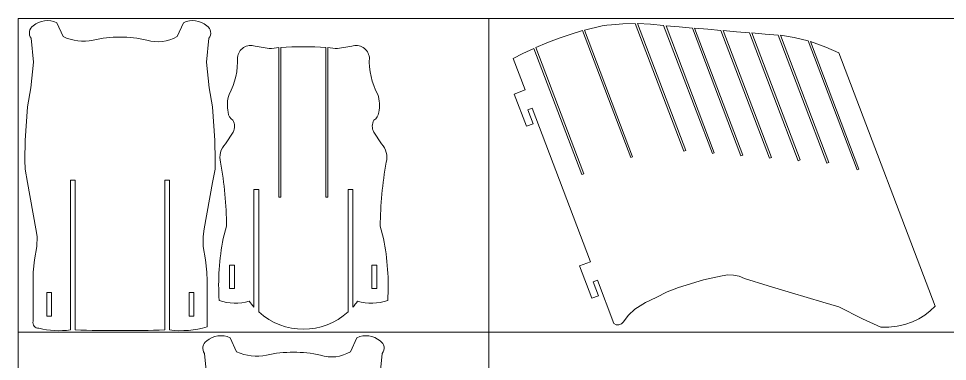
# Model space of a CAD drawing. Header units: millimetres. Extents: x -4341 to -1341, y 833 to 2033.
# Drawn here: x -3140 to -1956, y 1595 to 2033 of the extents above; entities that cross this region are included whole.
import ezdxf

# ---------------------------------------------------------------- set-up
doc = ezdxf.new("R2010")
doc.units = ezdxf.units.MM
doc.header["$MEASUREMENT"] = 0
doc.layers.add('Camada 1', color=7, linetype='Continuous')
doc.layers.add('CORTE', color=7, linetype='Continuous')

msp = doc.modelspace()

# ---------------------------------------------------------------- linework, layer by layer
at = {"layer": 'Camada 1', "color": 230, "lineweight": 9}
for points in [[(-3140.518, 2032.5832), (-3140.518, 2032.5832), (-2540.518, 2032.5832), (-2540.518, 2032.5832), (-2540.518, 2032.5832), (-2540.518, 2032.5832), (-2540.518, 1632.5832), (-2540.518, 1632.5832), (-2540.518, 1632.5832), (-2540.518, 1632.5832), (-3140.518, 1632.5832), (-3140.518, 1632.5832), (-3140.518, 1632.5832), (-3140.518, 1632.5832), (-3140.518, 2032.5832), (-3140.518, 2032.5832)], [(-2540.518, 2032.5832), (-2540.518, 2032.5832), (-1940.518, 2032.5832), (-1940.518, 2032.5832), (-1940.518, 2032.5832), (-1940.518, 2032.5832), (-1940.518, 1632.5832), (-1940.518, 1632.5832), (-1940.518, 1632.5832), (-1940.518, 1632.5832), (-2540.518, 1632.5832), (-2540.518, 1632.5832), (-2540.518, 1632.5832), (-2540.518, 1632.5832), (-2540.518, 2032.5832), (-2540.518, 2032.5832)], [(-3140.518, 1632.5832), (-3140.518, 1632.5832), (-2540.518, 1632.5832), (-2540.518, 1632.5832), (-2540.518, 1632.5832), (-2540.518, 1632.5832), (-2540.518, 1232.5832), (-2540.518, 1232.5832), (-2540.518, 1232.5832), (-2540.518, 1232.5832), (-3140.518, 1232.5832), (-3140.518, 1232.5832), (-3140.518, 1232.5832), (-3140.518, 1232.5832), (-3140.518, 1632.5832), (-3140.518, 1632.5832)], [(-2540.518, 1632.5832), (-2540.518, 1632.5832), (-1940.518, 1632.5832), (-1940.518, 1632.5832), (-1940.518, 1632.5832), (-1940.518, 1632.5832), (-1940.518, 1232.5832), (-1940.518, 1232.5832), (-1940.518, 1232.5832), (-1940.518, 1232.5832), (-2540.518, 1232.5832), (-2540.518, 1232.5832), (-2540.518, 1232.5832), (-2540.518, 1232.5832), (-2540.518, 1632.5832), (-2540.518, 1632.5832)]]:
    msp.add_open_spline(points, degree=3, knots=[0, 0, 0, 0, 0.2, 0.2, 0.2, 0.2, 0.4, 0.4, 0.4, 0.4, 0.6, 0.6, 0.6, 0.6, 1, 1, 1, 1], dxfattribs=at)
at = {"layer": 'Camada 1', "color": 250, "lineweight": 9}
msp.add_open_spline([(-1971.6684, 1665.5852), (-1971.6684, 1665.5852), (-1978.088, 1659.5799), (-1978.088, 1659.5799), (-1978.088, 1659.5799), (-1978.088, 1659.5799), (-1985.0769, 1654.2478), (-1985.0769, 1654.2478), (-1985.0769, 1654.2478), (-1985.0769, 1654.2478), (-1992.5645, 1649.6426), (-1992.5645, 1649.6426), (-1992.5645, 1649.6426), (-1992.5645, 1649.6426), (-2000.4759, 1645.8107), (-2000.4759, 1645.8107), (-2000.4759, 1645.8107), (-2000.4759, 1645.8107), (-2010.2342, 1642.3394), (-2010.2342, 1642.3394), (-2010.2342, 1642.3394), (-2010.2342, 1642.3394), (-2020.3337, 1640.0433), (-2020.3337, 1640.0433), (-2020.3337, 1640.0433), (-2020.3337, 1640.0433), (-2030.6244, 1638.9553), (-2030.6244, 1638.9553), (-2030.6244, 1638.9553), (-2030.6244, 1638.9553), (-2040.9646, 1638.9346), (-2040.9646, 1638.9346), (-2040.9646, 1638.9346), (-2040.9646, 1638.9346), (-2064.3317, 1649.5283), (-2064.3317, 1649.5283), (-2064.3317, 1649.5283), (-2064.3317, 1649.5283), (-2094.4451, 1665.0425), (-2094.4451, 1665.0425), (-2094.4451, 1665.0425), (-2094.4451, 1665.0425), (-2114.7695, 1670.5974), (-2114.7695, 1670.5974), (-2114.7695, 1670.5974), (-2114.7695, 1670.5974), (-2154.6729, 1682.7207), (-2154.6729, 1682.7207), (-2154.6729, 1682.7207), (-2154.6729, 1682.7207), (-2184.642, 1691.8192), (-2184.642, 1691.8192), (-2184.642, 1691.8192), (-2184.642, 1691.8192), (-2214.6112, 1700.9177), (-2214.6112, 1700.9177), (-2214.6112, 1700.9177), (-2214.6112, 1700.9177), (-2221.4481, 1703.7604), (-2221.4481, 1703.7604), (-2221.4481, 1703.7604), (-2221.4481, 1703.7604), (-2228.687, 1705.3184), (-2228.687, 1705.3184), (-2228.687, 1705.3184), (-2228.687, 1705.3184), (-2236.0282, 1705.5431), (-2236.0282, 1705.5431), (-2236.0282, 1705.5431), (-2236.0282, 1705.5431), (-2243.2912, 1704.4612), (-2243.2912, 1704.4612), (-2243.2912, 1704.4612), (-2243.2912, 1704.4612), (-2267.1411, 1699.4059), (-2267.1411, 1699.4059), (-2267.1411, 1699.4059), (-2267.1411, 1699.4059), (-2298.8305, 1689.3876), (-2298.8305, 1689.3876), (-2298.8305, 1689.3876), (-2298.8305, 1689.3876), (-2313.3073, 1683.8899), (-2313.3073, 1683.8899), (-2313.3073, 1683.8899), (-2313.3073, 1683.8899), (-2327.1048, 1676.9069), (-2327.1048, 1676.9069), (-2327.1048, 1676.9069), (-2327.1048, 1676.9069), (-2340.9298, 1670.3079), (-2340.9298, 1670.3079), (-2340.9298, 1670.3079), (-2340.9298, 1670.3079), (-2354.3872, 1661.9449), (-2354.3872, 1661.9449), (-2354.3872, 1661.9449), (-2354.3872, 1661.9449), (-2362.529, 1654.3077), (-2362.529, 1654.3077), (-2362.529, 1654.3077), (-2362.529, 1654.3077), (-2369.3229, 1645.45), (-2369.3229, 1645.45), (-2369.3229, 1645.45), (-2369.3229, 1645.45), (-2371.5873, 1642.9462), (-2371.5873, 1642.9462), (-2371.5873, 1642.9462), (-2371.5873, 1642.9462), (-2374.7154, 1641.6767), (-2374.7154, 1641.6767), (-2374.7154, 1641.6767), (-2374.7154, 1641.6767), (-2378.0842, 1641.8945), (-2378.0842, 1641.8945), (-2378.0842, 1641.8945), (-2378.0842, 1641.8945), (-2381.023, 1643.5558), (-2381.023, 1643.5558), (-2381.023, 1643.5558), (-2381.023, 1643.5558), (-2402.0625, 1698.9528), (-2402.0625, 1698.9528), (-2402.0625, 1698.9528), (-2402.0625, 1698.9528), (-2407.6815, 1696.8205), (-2407.6815, 1696.8205), (-2407.6815, 1696.8205), (-2407.6815, 1696.8205), (-2400.9384, 1679.0641), (-2400.9384, 1679.0641), (-2400.9384, 1679.0641), (-2400.9384, 1679.0641), (-2409.3522, 1675.869), (-2409.3522, 1675.869), (-2409.3522, 1675.869), (-2409.3522, 1675.869), (-2424.9782, 1717.0166), (-2424.9782, 1717.0166), (-2424.9782, 1717.0166), (-2424.9782, 1717.0166), (-2410.946, 1722.3454), (-2410.946, 1722.3454), (-2410.946, 1722.3454), (-2410.946, 1722.3454), (-2485.3446, 1918.2572), (-2485.3446, 1918.2572), (-2485.3446, 1918.2572), (-2485.3446, 1918.2572), (-2490.9631, 1916.1235), (-2490.9631, 1916.1235), (-2490.9631, 1916.1235), (-2490.9631, 1916.1235), (-2484.2198, 1898.3664), (-2484.2198, 1898.3664), (-2484.2198, 1898.3664), (-2484.2198, 1898.3664), (-2492.6343, 1895.1733), (-2492.6343, 1895.1733), (-2492.6343, 1895.1733), (-2492.6343, 1895.1733), (-2508.2603, 1936.321), (-2508.2603, 1936.321), (-2508.2603, 1936.321), (-2508.2603, 1936.321), (-2494.2281, 1941.6498), (-2494.2281, 1941.6498), (-2494.2281, 1941.6498), (-2494.2281, 1941.6498), (-2509.3676, 1981.5163), (-2509.3676, 1981.5163), (-2509.3676, 1981.5163), (-2509.3676, 1981.5163), (-2497.1005, 1987.8966), (-2497.1005, 1987.8966), (-2497.1005, 1987.8966), (-2497.1005, 1987.8966), (-2483.0791, 1994.574), (-2483.0791, 1994.574), (-2483.0791, 1994.574), (-2483.0791, 1994.574), (-2421.9487, 1833.6011), (-2421.9487, 1833.6011), (-2421.9487, 1833.6011), (-2421.9487, 1833.6011), (-2419.5181, 1834.5242), (-2419.5181, 1834.5242), (-2419.5181, 1834.5242), (-2419.5181, 1834.5242), (-2480.7021, 1995.6382), (-2480.7021, 1995.6382), (-2480.7021, 1995.6382), (-2480.7021, 1995.6382), (-2466.7162, 2001.6244), (-2466.7162, 2001.6244), (-2466.7162, 2001.6244), (-2466.7162, 2001.6244), (-2454.1127, 2006.462), (-2454.1127, 2006.462), (-2454.1127, 2006.462), (-2454.1127, 2006.462), (-2448.4653, 2008.4915), (-2448.4653, 2008.4915), (-2448.4653, 2008.4915), (-2448.4653, 2008.4915), (-2435.636, 2012.7696), (-2435.636, 2012.7696), (-2435.636, 2012.7696), (-2435.636, 2012.7696), (-2421.0494, 2017.1388), (-2421.0494, 2017.1388), (-2421.0494, 2017.1388), (-2421.0494, 2017.1388), (-2359.6572, 1855.4765), (-2359.6572, 1855.4765), (-2359.6572, 1855.4765), (-2359.6572, 1855.4765), (-2357.2265, 1856.3996), (-2357.2265, 1856.3996), (-2357.2265, 1856.3996), (-2357.2265, 1856.3996), (-2418.5257, 2017.8169), (-2418.5257, 2017.8169), (-2418.5257, 2017.8169), (-2418.5257, 2017.8169), (-2396.2772, 2023.1371), (-2396.2772, 2023.1371), (-2396.2772, 2023.1371), (-2396.2772, 2023.1371), (-2390.1617, 2023.9677), (-2390.1617, 2023.9677), (-2390.1617, 2023.9677), (-2390.1617, 2023.9677), (-2384.0097, 2024.6684), (-2384.0097, 2024.6684), (-2384.0097, 2024.6684), (-2384.0097, 2024.6684), (-2369.8733, 2025.7709), (-2369.8733, 2025.7709), (-2369.8733, 2025.7709), (-2369.8733, 2025.7709), (-2353.9037, 2026.2319), (-2353.9037, 2026.2319), (-2353.9037, 2026.2319), (-2353.9037, 2026.2319), (-2292.0541, 1863.3652), (-2292.0541, 1863.3652), (-2292.0541, 1863.3652), (-2292.0541, 1863.3652), (-2289.6234, 1864.2882), (-2289.6234, 1864.2882), (-2289.6234, 1864.2882), (-2289.6234, 1864.2882), (-2351.1149, 2026.212), (-2351.1149, 2026.212), (-2351.1149, 2026.212), (-2351.1149, 2026.212), (-2334.3941, 2025.4541), (-2334.3941, 2025.4541), (-2334.3941, 2025.4541), (-2334.3941, 2025.4541), (-2317.7093, 2023.8754), (-2317.7093, 2023.8754), (-2317.7093, 2023.8754), (-2317.7093, 2023.8754), (-2255.604, 1860.3352), (-2255.604, 1860.3352), (-2255.604, 1860.3352), (-2255.604, 1860.3352), (-2253.1734, 1861.2583), (-2253.1734, 1861.2583), (-2253.1734, 1861.2583), (-2253.1734, 1861.2583), (-2314.6941, 2023.2589), (-2314.6941, 2023.2589), (-2314.6941, 2023.2589), (-2314.6941, 2023.2589), (-2297.9023, 2021.8519), (-2297.9023, 2021.8519), (-2297.9023, 2021.8519), (-2297.9023, 2021.8519), (-2281.0959, 2020.4152), (-2281.0959, 2020.4152), (-2281.0959, 2020.4152), (-2281.0959, 2020.4152), (-2219.155, 1857.3081), (-2219.155, 1857.3081), (-2219.155, 1857.3081), (-2219.155, 1857.3081), (-2216.7244, 1858.2311), (-2216.7244, 1858.2311), (-2216.7244, 1858.2311), (-2216.7244, 1858.2311), (-2278.2357, 2020.2071), (-2278.2357, 2020.2071), (-2278.2357, 2020.2071), (-2278.2357, 2020.2071), (-2261.4606, 2018.8438), (-2261.4606, 2018.8438), (-2261.4606, 2018.8438), (-2261.4606, 2018.8438), (-2244.6755, 2017.4633), (-2244.6755, 2017.4633), (-2244.6755, 2017.4633), (-2244.6755, 2017.4633), (-2182.7236, 1854.3273), (-2182.7236, 1854.3273), (-2182.7236, 1854.3273), (-2182.7236, 1854.3273), (-2180.293, 1855.2504), (-2180.293, 1855.2504), (-2180.293, 1855.2504), (-2180.293, 1855.2504), (-2241.8185, 2017.2638), (-2241.8185, 2017.2638), (-2241.8185, 2017.2638), (-2241.8185, 2017.2638), (-2225.0148, 2015.8253), (-2225.0148, 2015.8253), (-2225.0148, 2015.8253), (-2225.0148, 2015.8253), (-2208.2105, 2014.3943), (-2208.2105, 2014.3943), (-2208.2105, 2014.3943), (-2208.2105, 2014.3943), (-2146.2659, 1851.2772), (-2146.2659, 1851.2772), (-2146.2659, 1851.2772), (-2146.2659, 1851.2772), (-2143.8353, 1852.2003), (-2143.8353, 1852.2003), (-2143.8353, 1852.2003), (-2143.8353, 1852.2003), (-2205.3471, 2014.1777), (-2205.3471, 2014.1777), (-2205.3471, 2014.1777), (-2205.3471, 2014.1777), (-2188.5554, 2012.7707), (-2188.5554, 2012.7707), (-2188.5554, 2012.7707), (-2188.5554, 2012.7707), (-2171.7537, 2011.3464), (-2171.7537, 2011.3464), (-2171.7537, 2011.3464), (-2171.7537, 2011.3464), (-2109.8071, 1848.2243), (-2109.8071, 1848.2243), (-2109.8071, 1848.2243), (-2109.8071, 1848.2243), (-2107.3765, 1849.1473), (-2107.3765, 1849.1473), (-2107.3765, 1849.1473), (-2107.3765, 1849.1473), (-2168.9452, 2011.2744), (-2168.9452, 2011.2744), (-2168.9452, 2011.2744), (-2168.9452, 2011.2744), (-2151.2406, 2008.2969), (-2151.2406, 2008.2969), (-2151.2406, 2008.2969), (-2151.2406, 2008.2969), (-2133.6728, 2004.0221), (-2133.6728, 2004.0221), (-2133.6728, 2004.0221), (-2133.6728, 2004.0221), (-2071.2391, 1839.6172), (-2071.2391, 1839.6172), (-2071.2391, 1839.6172), (-2071.2391, 1839.6172), (-2068.8084, 1840.5402), (-2068.8084, 1840.5402), (-2068.8084, 1840.5402), (-2068.8084, 1840.5402), (-2130.5499, 2003.1222), (-2130.5499, 2003.1222), (-2130.5499, 2003.1222), (-2130.5499, 2003.1222), (-2111.1346, 1996.1958), (-2111.1346, 1996.1958), (-2111.1346, 1996.1958), (-2111.1346, 1996.1958), (-2094.3569, 1988.6573), (-2094.3569, 1988.6573), (-2094.3569, 1988.6573), (-2094.3569, 1988.6573), (-1971.6684, 1665.5852), (-1971.6684, 1665.5852)], degree=3, knots=[0, 0, 0, 0, 0.010204082, 0.010204082, 0.010204082, 0.010204082, 0.020408163, 0.020408163, 0.020408163, 0.020408163, 0.030612245, 0.030612245, 0.030612245, 0.030612245, 0.040816327, 0.040816327, 0.040816327, 0.040816327, 0.051020408, 0.051020408, 0.051020408, 0.051020408, 0.06122449, 0.06122449, 0.06122449, 0.06122449, 0.071428571, 0.071428571, 0.071428571, 0.071428571, 0.081632653, 0.081632653, 0.081632653, 0.081632653, 0.091836735, 0.091836735, 0.091836735, 0.091836735, 0.102040816, 0.102040816, 0.102040816, 0.102040816, 0.112244898, 0.112244898, 0.112244898, 0.112244898, 0.12244898, 0.12244898, 0.12244898, 0.12244898, 0.132653061, 0.132653061, 0.132653061, 0.132653061, 0.142857143, 0.142857143, 0.142857143, 0.142857143, 0.153061224, 0.153061224, 0.153061224, 0.153061224, 0.163265306, 0.163265306, 0.163265306, 0.163265306, 0.173469388, 0.173469388, 0.173469388, 0.173469388, 0.183673469, 0.183673469, 0.183673469, 0.183673469, 0.193877551, 0.193877551, 0.193877551, 0.193877551, 0.204081633, 0.204081633, 0.204081633, 0.204081633, 0.214285714, 0.214285714, 0.214285714, 0.214285714, 0.224489796, 0.224489796, 0.224489796, 0.224489796, 0.234693878, 0.234693878, 0.234693878, 0.234693878, 0.244897959, 0.244897959, 0.244897959, 0.244897959, 0.255102041, 0.255102041, 0.255102041, 0.255102041, 0.265306122, 0.265306122, 0.265306122, 0.265306122, 0.275510204, 0.275510204, 0.275510204, 0.275510204, 0.285714286, 0.285714286, 0.285714286, 0.285714286, 0.295918367, 0.295918367, 0.295918367, 0.295918367, 0.306122449, 0.306122449, 0.306122449, 0.306122449, 0.316326531, 0.316326531, 0.316326531, 0.316326531, 0.326530612, 0.326530612, 0.326530612, 0.326530612, 0.336734694, 0.336734694, 0.336734694, 0.336734694, 0.346938776, 0.346938776, 0.346938776, 0.346938776, 0.357142857, 0.357142857, 0.357142857, 0.357142857, 0.367346939, 0.367346939, 0.367346939, 0.367346939, 0.37755102, 0.37755102, 0.37755102, 0.37755102, 0.387755102, 0.387755102, 0.387755102, 0.387755102, 0.397959184, 0.397959184, 0.397959184, 0.397959184, 0.408163265, 0.408163265, 0.408163265, 0.408163265, 0.418367347, 0.418367347, 0.418367347, 0.418367347, 0.428571429, 0.428571429, 0.428571429, 0.428571429, 0.43877551, 0.43877551, 0.43877551, 0.43877551, 0.448979592, 0.448979592, 0.448979592, 0.448979592, 0.459183673, 0.459183673, 0.459183673, 0.459183673, 0.469387755, 0.469387755, 0.469387755, 0.469387755, 0.479591837, 0.479591837, 0.479591837, 0.479591837, 0.489795918, 0.489795918, 0.489795918, 0.489795918, 0.5, 0.5, 0.5, 0.5, 0.510204082, 0.510204082, 0.510204082, 0.510204082, 0.520408163, 0.520408163, 0.520408163, 0.520408163, 0.530612245, 0.530612245, 0.530612245, 0.530612245, 0.540816327, 0.540816327, 0.540816327, 0.540816327, 0.551020408, 0.551020408, 0.551020408, 0.551020408, 0.56122449, 0.56122449, 0.56122449, 0.56122449, 0.571428571, 0.571428571, 0.571428571, 0.571428571, 0.581632653, 0.581632653, 0.581632653, 0.581632653, 0.591836735, 0.591836735, 0.591836735, 0.591836735, 0.602040816, 0.602040816, 0.602040816, 0.602040816, 0.612244898, 0.612244898, 0.612244898, 0.612244898, 0.62244898, 0.62244898, 0.62244898, 0.62244898, 0.632653061, 0.632653061, 0.632653061, 0.632653061, 0.642857143, 0.642857143, 0.642857143, 0.642857143, 0.653061224, 0.653061224, 0.653061224, 0.653061224, 0.663265306, 0.663265306, 0.663265306, 0.663265306, 0.673469388, 0.673469388, 0.673469388, 0.673469388, 0.683673469, 0.683673469, 0.683673469, 0.683673469, 0.693877551, 0.693877551, 0.693877551, 0.693877551, 0.704081633, 0.704081633, 0.704081633, 0.704081633, 0.714285714, 0.714285714, 0.714285714, 0.714285714, 0.724489796, 0.724489796, 0.724489796, 0.724489796, 0.734693878, 0.734693878, 0.734693878, 0.734693878, 0.744897959, 0.744897959, 0.744897959, 0.744897959, 0.755102041, 0.755102041, 0.755102041, 0.755102041, 0.765306122, 0.765306122, 0.765306122, 0.765306122, 0.775510204, 0.775510204, 0.775510204, 0.775510204, 0.785714286, 0.785714286, 0.785714286, 0.785714286, 0.795918367, 0.795918367, 0.795918367, 0.795918367, 0.806122449, 0.806122449, 0.806122449, 0.806122449, 0.816326531, 0.816326531, 0.816326531, 0.816326531, 0.826530612, 0.826530612, 0.826530612, 0.826530612, 0.836734694, 0.836734694, 0.836734694, 0.836734694, 0.846938776, 0.846938776, 0.846938776, 0.846938776, 0.857142857, 0.857142857, 0.857142857, 0.857142857, 0.867346939, 0.867346939, 0.867346939, 0.867346939, 0.87755102, 0.87755102, 0.87755102, 0.87755102, 0.887755102, 0.887755102, 0.887755102, 0.887755102, 0.897959184, 0.897959184, 0.897959184, 0.897959184, 0.908163265, 0.908163265, 0.908163265, 0.908163265, 0.918367347, 0.918367347, 0.918367347, 0.918367347, 0.928571429, 0.928571429, 0.928571429, 0.928571429, 0.93877551, 0.93877551, 0.93877551, 0.93877551, 0.948979592, 0.948979592, 0.948979592, 0.948979592, 0.959183673, 0.959183673, 0.959183673, 0.959183673, 0.969387755, 0.969387755, 0.969387755, 0.969387755, 0.979591837, 0.979591837, 0.979591837, 0.979591837, 1, 1, 1, 1], dxfattribs=at)
at = {"layer": 'CORTE', "color": 250, "lineweight": 9}
for points, knots in [([(-3067.4785, 1635.3125), (-3067.4785, 1635.3125), (-3067.4785, 1826.5259), (-3067.4785, 1826.5259), (-3067.4785, 1826.5259), (-3067.4785, 1826.5259), (-3073.4785, 1826.5259), (-3073.4785, 1826.5259), (-3073.4785, 1826.5259), (-3073.4785, 1826.5259), (-3073.4785, 1635.3249), (-3073.4785, 1635.3249), (-3073.4785, 1635.3249), (-3087.0359, 1633.5933), (-3100.7901, 1634.3245), (-3114.0871, 1637.4853), (-3114.0871, 1637.4853), (-3116.3351, 1637.4169), (-3118.4857, 1638.4045), (-3119.8989, 1640.1543), (-3119.8989, 1640.1543), (-3121.3119, 1641.9039), (-3121.8287, 1644.1987), (-3121.2891, 1646.3821), (-3121.2891, 1646.3821), (-3121.2891, 1646.3821), (-3121.2891, 1698.0963), (-3121.2891, 1698.0963), (-3121.2891, 1698.0963), (-3121.2891, 1698.0963), (-3121.1451, 1708.9637), (-3121.1451, 1708.9637), (-3121.1451, 1708.9637), (-3121.1451, 1708.9637), (-3119.4381, 1724.6679), (-3119.4381, 1724.6679), (-3119.4381, 1724.6679), (-3119.4381, 1724.6679), (-3116.5721, 1741.9825), (-3116.5721, 1741.9825), (-3116.5721, 1741.9825), (-3116.5721, 1741.9825), (-3116.2299, 1754.5949), (-3116.2299, 1754.5949), (-3116.2299, 1754.5949), (-3116.2299, 1754.5949), (-3117.7653, 1764.1675), (-3117.7653, 1764.1675), (-3117.7653, 1764.1675), (-3117.7653, 1764.1675), (-3128.2271, 1823.6083), (-3128.2271, 1823.6083), (-3128.2271, 1823.6083), (-3128.2271, 1823.6083), (-3131.4799, 1840.2775), (-3131.4799, 1840.2775), (-3131.4799, 1840.2775), (-3131.4799, 1840.2775), (-3131.7393, 1851.8129), (-3131.7393, 1851.8129), (-3131.7393, 1851.8129), (-3131.7393, 1851.8129), (-3131.3793, 1876.9159), (-3131.3793, 1876.9159), (-3131.3793, 1876.9159), (-3131.3793, 1876.9159), (-3128.3331, 1919.8195), (-3128.3331, 1919.8195), (-3128.3331, 1919.8195), (-3128.3331, 1919.8195), (-3124.0437, 1944.1933), (-3124.0437, 1944.1933), (-3124.0437, 1944.1933), (-3124.0437, 1944.1933), (-3120.7471, 1976.8695), (-3120.7471, 1976.8695), (-3120.7471, 1976.8695), (-3120.7471, 1976.8695), (-3123.7089, 2007.3801), (-3123.7089, 2007.3801), (-3123.7089, 2007.3801), (-3125.6469, 2009.7751), (-3126.4609, 2012.8881), (-3125.9433, 2015.9251), (-3125.9433, 2015.9251), (-3125.4257, 2018.9621), (-3123.6417, 2021.6207), (-3121.0199, 2023.2387), (-3121.0199, 2023.2387), (-3112.7787, 2030.4591), (-3101.0293, 2032.0513), (-3091.1705, 2027.2705), (-3091.1705, 2027.2705), (-3091.1705, 2027.2705), (-3083.1255, 2009.5791), (-3083.1255, 2009.5791), (-3083.1255, 2009.5791), (-3071.1561, 2003.9977), (-3057.6875, 2002.4623), (-3044.7679, 2005.2013), (-3044.7679, 2005.2013), (-3022.1771, 2010.1897), (-2998.7795, 2010.1911), (-2976.1889, 2005.2013), (-2976.1889, 2005.2013), (-2963.3791, 2001.0131), (-2949.3699, 2002.6153), (-2937.8313, 2009.5791), (-2937.8313, 2009.5791), (-2937.8313, 2009.5791), (-2929.7863, 2027.2705), (-2929.7863, 2027.2705), (-2929.7863, 2027.2705), (-2919.9249, 2032.0457), (-2908.1741, 2030.4637), (-2899.9369, 2023.2387), (-2899.9369, 2023.2387), (-2897.3179, 2021.6163), (-2895.5231, 2018.9457), (-2895.0107, 2015.9079), (-2895.0107, 2015.9079), (-2894.4981, 2012.8699), (-2895.3061, 2009.7719), (-2897.2479, 2007.3801), (-2897.2479, 2007.3801), (-2897.2479, 2007.3801), (-2900.2097, 1976.8695), (-2900.2097, 1976.8695), (-2900.2097, 1976.8695), (-2900.2097, 1976.8695), (-2896.9131, 1944.1933), (-2896.9131, 1944.1933), (-2896.9131, 1944.1933), (-2896.9131, 1944.1933), (-2892.6237, 1919.8195), (-2892.6237, 1919.8195), (-2892.6237, 1919.8195), (-2892.6237, 1919.8195), (-2889.5775, 1876.9159), (-2889.5775, 1876.9159), (-2889.5775, 1876.9159), (-2889.5775, 1876.9159), (-2889.2175, 1851.8129), (-2889.2175, 1851.8129), (-2889.2175, 1851.8129), (-2889.2175, 1851.8129), (-2889.4769, 1840.2775), (-2889.4769, 1840.2775), (-2889.4769, 1840.2775), (-2889.4769, 1840.2775), (-2892.7299, 1823.6083), (-2892.7299, 1823.6083), (-2892.7299, 1823.6083), (-2892.7299, 1823.6083), (-2903.1915, 1764.1675), (-2903.1915, 1764.1675), (-2903.1915, 1764.1675), (-2903.1915, 1764.1675), (-2904.7271, 1754.5949), (-2904.7271, 1754.5949), (-2904.7271, 1754.5949), (-2904.7271, 1754.5949), (-2904.3847, 1741.9825), (-2904.3847, 1741.9825), (-2904.3847, 1741.9825), (-2904.3847, 1741.9825), (-2901.5187, 1724.6679), (-2901.5187, 1724.6679), (-2901.5187, 1724.6679), (-2901.5187, 1724.6679), (-2899.8117, 1708.9637), (-2899.8117, 1708.9637), (-2899.8117, 1708.9637), (-2899.8117, 1708.9637), (-2899.6679, 1698.0963), (-2899.6679, 1698.0963), (-2899.6679, 1698.0963), (-2899.6679, 1698.0963), (-2899.6679, 1639.4493), (-2899.6679, 1639.4493), (-2899.6679, 1639.4493), (-2915.1305, 1634.6809), (-2931.4277, 1633.2741), (-2947.4785, 1635.3249), (-2947.4785, 1635.3249), (-2947.4785, 1635.3249), (-2947.4785, 1826.5259), (-2947.4785, 1826.5259), (-2947.4785, 1826.5259), (-2947.4785, 1826.5259), (-2953.4785, 1826.5259), (-2953.4785, 1826.5259), (-2953.4785, 1826.5259), (-2953.4785, 1826.5259), (-2953.4785, 1635.3125), (-2953.4785, 1635.3125), (-2953.4785, 1635.3125), (-2991.4717, 1634.2533), (-3029.4851, 1634.2533), (-3067.4785, 1635.3125)], [0, 0, 0, 0, 0.019607843, 0.019607843, 0.019607843, 0.019607843, 0.039215686, 0.039215686, 0.039215686, 0.039215686, 0.058823529, 0.058823529, 0.058823529, 0.058823529, 0.078431373, 0.078431373, 0.078431373, 0.078431373, 0.098039216, 0.098039216, 0.098039216, 0.098039216, 0.117647059, 0.117647059, 0.117647059, 0.117647059, 0.137254902, 0.137254902, 0.137254902, 0.137254902, 0.156862745, 0.156862745, 0.156862745, 0.156862745, 0.176470588, 0.176470588, 0.176470588, 0.176470588, 0.196078431, 0.196078431, 0.196078431, 0.196078431, 0.215686275, 0.215686275, 0.215686275, 0.215686275, 0.235294118, 0.235294118, 0.235294118, 0.235294118, 0.254901961, 0.254901961, 0.254901961, 0.254901961, 0.274509804, 0.274509804, 0.274509804, 0.274509804, 0.294117647, 0.294117647, 0.294117647, 0.294117647, 0.31372549, 0.31372549, 0.31372549, 0.31372549, 0.333333333, 0.333333333, 0.333333333, 0.333333333, 0.352941176, 0.352941176, 0.352941176, 0.352941176, 0.37254902, 0.37254902, 0.37254902, 0.37254902, 0.392156863, 0.392156863, 0.392156863, 0.392156863, 0.411764706, 0.411764706, 0.411764706, 0.411764706, 0.431372549, 0.431372549, 0.431372549, 0.431372549, 0.450980392, 0.450980392, 0.450980392, 0.450980392, 0.470588235, 0.470588235, 0.470588235, 0.470588235, 0.490196078, 0.490196078, 0.490196078, 0.490196078, 0.509803922, 0.509803922, 0.509803922, 0.509803922, 0.529411765, 0.529411765, 0.529411765, 0.529411765, 0.549019608, 0.549019608, 0.549019608, 0.549019608, 0.568627451, 0.568627451, 0.568627451, 0.568627451, 0.588235294, 0.588235294, 0.588235294, 0.588235294, 0.607843137, 0.607843137, 0.607843137, 0.607843137, 0.62745098, 0.62745098, 0.62745098, 0.62745098, 0.647058824, 0.647058824, 0.647058824, 0.647058824, 0.666666667, 0.666666667, 0.666666667, 0.666666667, 0.68627451, 0.68627451, 0.68627451, 0.68627451, 0.705882353, 0.705882353, 0.705882353, 0.705882353, 0.725490196, 0.725490196, 0.725490196, 0.725490196, 0.745098039, 0.745098039, 0.745098039, 0.745098039, 0.764705882, 0.764705882, 0.764705882, 0.764705882, 0.784313725, 0.784313725, 0.784313725, 0.784313725, 0.803921569, 0.803921569, 0.803921569, 0.803921569, 0.823529412, 0.823529412, 0.823529412, 0.823529412, 0.843137255, 0.843137255, 0.843137255, 0.843137255, 0.862745098, 0.862745098, 0.862745098, 0.862745098, 0.882352941, 0.882352941, 0.882352941, 0.882352941, 0.901960784, 0.901960784, 0.901960784, 0.901960784, 0.921568627, 0.921568627, 0.921568627, 0.921568627, 0.941176471, 0.941176471, 0.941176471, 0.941176471, 0.960784314, 0.960784314, 0.960784314, 0.960784314, 1, 1, 1, 1]), ([(-2839.7994, 1664.5274), (-2839.7994, 1664.5274), (-2839.7994, 1814.3522), (-2839.7994, 1814.3522), (-2839.7994, 1814.3522), (-2839.7994, 1814.3522), (-2833.7994, 1814.3522), (-2833.7994, 1814.3522), (-2833.7994, 1814.3522), (-2833.7994, 1814.3522), (-2833.7994, 1658.4742), (-2833.7994, 1658.4742), (-2833.7994, 1658.4742), (-2801.4718, 1629.0228), (-2752.096, 1628.9888), (-2719.7994, 1658.4742), (-2719.7994, 1658.4742), (-2719.7994, 1658.4742), (-2719.7994, 1814.3522), (-2719.7994, 1814.3522), (-2719.7994, 1814.3522), (-2719.7994, 1814.3522), (-2713.7994, 1814.3522), (-2713.7994, 1814.3522), (-2713.7994, 1814.3522), (-2713.7994, 1814.3522), (-2713.7994, 1664.5274), (-2713.7994, 1664.5274), (-2713.7994, 1664.5274), (-2711.6742, 1666.8994), (-2709.6848, 1669.3892), (-2707.8402, 1671.9856), (-2707.8402, 1671.9856), (-2695.1826, 1668.478), (-2681.777, 1668.7952), (-2669.3008, 1672.9016), (-2669.3008, 1672.9016), (-2667.7764, 1699.4236), (-2669.5912, 1726.0258), (-2674.7048, 1752.0948), (-2674.7048, 1752.0948), (-2674.7048, 1752.0948), (-2678.876, 1767.8818), (-2678.876, 1767.8818), (-2678.876, 1767.8818), (-2678.686, 1795.1498), (-2676.1264, 1822.3542), (-2671.2276, 1849.1794), (-2671.2276, 1849.1794), (-2668.9938, 1857.5388), (-2671.3336, 1866.4492), (-2677.393, 1872.626), (-2677.393, 1872.626), (-2677.393, 1872.626), (-2687.089, 1887.7912), (-2687.089, 1887.7912), (-2687.089, 1887.7912), (-2689.7258, 1892.4832), (-2689.681, 1898.2254), (-2686.9764, 1902.8788), (-2686.9764, 1902.8788), (-2683.397, 1905.035), (-2681.0948, 1908.7974), (-2680.8078, 1912.9664), (-2680.8078, 1912.9664), (-2679.2762, 1920.5522), (-2679.7046, 1928.4), (-2682.0546, 1935.7736), (-2682.0546, 1935.7736), (-2689.8016, 1950.3078), (-2693.5052, 1966.6638), (-2692.779, 1983.1178), (-2692.779, 1983.1178), (-2693.4214, 1988.2064), (-2696.2982, 1992.7442), (-2700.6266, 1995.496), (-2700.6266, 1995.496), (-2704.955, 1998.248), (-2710.2546, 1998.9374), (-2715.1352, 1997.36), (-2715.1352, 1997.36), (-2715.1352, 1997.36), (-2733.335, 1994.2332), (-2733.335, 1994.2332), (-2733.335, 1994.2332), (-2736.818, 1994.6416), (-2742.0064, 1995.1858), (-2745.4994, 1995.4958), (-2745.4994, 1995.4958), (-2745.4994, 1995.4958), (-2745.4994, 1804.5796), (-2745.4994, 1804.5796), (-2745.4994, 1804.5796), (-2745.4994, 1804.5796), (-2748.0994, 1804.5796), (-2748.0994, 1804.5796), (-2748.0994, 1804.5796), (-2748.0994, 1804.5796), (-2748.0994, 1995.702), (-2748.0994, 1995.702), (-2748.0994, 1995.702), (-2766.0766, 1997.0054), (-2787.5222, 1997.0978), (-2805.4994, 1995.7944), (-2805.4994, 1995.7944), (-2805.4994, 1995.7944), (-2805.4994, 1804.5796), (-2805.4994, 1804.5796), (-2805.4994, 1804.5796), (-2805.4994, 1804.5796), (-2808.0994, 1804.5796), (-2808.0994, 1804.5796), (-2808.0994, 1804.5796), (-2808.0994, 1804.5796), (-2808.0994, 1995.4562), (-2808.0994, 1995.4562), (-2808.0994, 1995.4562), (-2811.5926, 1995.1462), (-2816.781, 1994.6416), (-2820.2638, 1994.2332), (-2820.2638, 1994.2332), (-2820.2638, 1994.2332), (-2838.4638, 1997.36), (-2838.4638, 1997.36), (-2838.4638, 1997.36), (-2843.3472, 1998.9284), (-2848.6756, 1998.2388), (-2852.999, 1995.479), (-2852.999, 1995.479), (-2857.3222, 1992.7192), (-2860.1868, 1988.2076), (-2860.8198, 1983.1178), (-2860.8198, 1983.1178), (-2860.0922, 1966.6638), (-2863.7986, 1950.3084), (-2871.5442, 1935.7736), (-2871.5442, 1935.7736), (-2873.8938, 1928.3998), (-2874.3234, 1920.5522), (-2872.791, 1912.9664), (-2872.791, 1912.9664), (-2872.5028, 1908.7976), (-2870.2028, 1905.0338), (-2866.6226, 1902.8788), (-2866.6226, 1902.8788), (-2863.916, 1898.2266), (-2863.8752, 1892.4844), (-2866.51, 1887.7912), (-2866.51, 1887.7912), (-2866.51, 1887.7912), (-2876.206, 1872.626), (-2876.206, 1872.626), (-2876.206, 1872.626), (-2882.2628, 1866.4466), (-2884.6086, 1857.5378), (-2882.3712, 1849.1794), (-2882.3712, 1849.1794), (-2877.4722, 1822.3542), (-2874.9132, 1795.1498), (-2874.723, 1767.8818), (-2874.723, 1767.8818), (-2874.723, 1767.8818), (-2878.8942, 1752.0948), (-2878.8942, 1752.0948), (-2878.8942, 1752.0948), (-2884.0072, 1726.0256), (-2885.823, 1699.4236), (-2884.2982, 1672.9016), (-2884.2982, 1672.9016), (-2871.8216, 1668.7958), (-2858.4158, 1668.4758), (-2845.7586, 1671.9856), (-2845.7586, 1671.9856), (-2843.9142, 1669.3892), (-2841.9248, 1666.8994), (-2839.7994, 1664.5274)], [0, 0, 0, 0, 0.022222222, 0.022222222, 0.022222222, 0.022222222, 0.044444444, 0.044444444, 0.044444444, 0.044444444, 0.066666667, 0.066666667, 0.066666667, 0.066666667, 0.088888889, 0.088888889, 0.088888889, 0.088888889, 0.111111111, 0.111111111, 0.111111111, 0.111111111, 0.133333333, 0.133333333, 0.133333333, 0.133333333, 0.155555556, 0.155555556, 0.155555556, 0.155555556, 0.177777778, 0.177777778, 0.177777778, 0.177777778, 0.2, 0.2, 0.2, 0.2, 0.222222222, 0.222222222, 0.222222222, 0.222222222, 0.244444444, 0.244444444, 0.244444444, 0.244444444, 0.266666667, 0.266666667, 0.266666667, 0.266666667, 0.288888889, 0.288888889, 0.288888889, 0.288888889, 0.311111111, 0.311111111, 0.311111111, 0.311111111, 0.333333333, 0.333333333, 0.333333333, 0.333333333, 0.355555556, 0.355555556, 0.355555556, 0.355555556, 0.377777778, 0.377777778, 0.377777778, 0.377777778, 0.4, 0.4, 0.4, 0.4, 0.422222222, 0.422222222, 0.422222222, 0.422222222, 0.444444444, 0.444444444, 0.444444444, 0.444444444, 0.466666667, 0.466666667, 0.466666667, 0.466666667, 0.488888889, 0.488888889, 0.488888889, 0.488888889, 0.511111111, 0.511111111, 0.511111111, 0.511111111, 0.533333333, 0.533333333, 0.533333333, 0.533333333, 0.555555556, 0.555555556, 0.555555556, 0.555555556, 0.577777778, 0.577777778, 0.577777778, 0.577777778, 0.6, 0.6, 0.6, 0.6, 0.622222222, 0.622222222, 0.622222222, 0.622222222, 0.644444444, 0.644444444, 0.644444444, 0.644444444, 0.666666667, 0.666666667, 0.666666667, 0.666666667, 0.688888889, 0.688888889, 0.688888889, 0.688888889, 0.711111111, 0.711111111, 0.711111111, 0.711111111, 0.733333333, 0.733333333, 0.733333333, 0.733333333, 0.755555556, 0.755555556, 0.755555556, 0.755555556, 0.777777778, 0.777777778, 0.777777778, 0.777777778, 0.8, 0.8, 0.8, 0.8, 0.822222222, 0.822222222, 0.822222222, 0.822222222, 0.844444444, 0.844444444, 0.844444444, 0.844444444, 0.866666667, 0.866666667, 0.866666667, 0.866666667, 0.888888889, 0.888888889, 0.888888889, 0.888888889, 0.911111111, 0.911111111, 0.911111111, 0.911111111, 0.933333333, 0.933333333, 0.933333333, 0.933333333, 0.955555556, 0.955555556, 0.955555556, 0.955555556, 1, 1, 1, 1]), ([(-2870.8218, 1718.121), (-2870.8218, 1718.121), (-2864.8218, 1718.121), (-2864.8218, 1718.121), (-2864.8218, 1718.121), (-2864.8218, 1718.121), (-2864.8218, 1688.121), (-2864.8218, 1688.121), (-2864.8218, 1688.121), (-2864.8218, 1688.121), (-2870.8218, 1688.121), (-2870.8218, 1688.121), (-2870.8218, 1688.121), (-2870.8218, 1688.121), (-2870.8218, 1718.121), (-2870.8218, 1718.121)], [0, 0, 0, 0, 0.2, 0.2, 0.2, 0.2, 0.4, 0.4, 0.4, 0.4, 0.6, 0.6, 0.6, 0.6, 1, 1, 1, 1]), ([(-2683.3976, 1718.121), (-2683.3976, 1718.121), (-2689.4976, 1718.121), (-2689.4976, 1718.121), (-2689.4976, 1718.121), (-2689.4976, 1718.121), (-2689.4976, 1688.121), (-2689.4976, 1688.121), (-2689.4976, 1688.121), (-2689.4976, 1688.121), (-2683.3976, 1688.121), (-2683.3976, 1688.121), (-2683.3976, 1688.121), (-2683.3976, 1688.121), (-2683.3976, 1718.121), (-2683.3976, 1718.121)], [0, 0, 0, 0, 0.2, 0.2, 0.2, 0.2, 0.4, 0.4, 0.4, 0.4, 0.6, 0.6, 0.6, 0.6, 1, 1, 1, 1]), ([(-3103.8803, 1682.9819), (-3103.8803, 1682.9819), (-3097.7803, 1682.9819), (-3097.7803, 1682.9819), (-3097.7803, 1682.9819), (-3097.7803, 1682.9819), (-3097.7803, 1652.9819), (-3097.7803, 1652.9819), (-3097.7803, 1652.9819), (-3097.7803, 1652.9819), (-3103.8803, 1652.9819), (-3103.8803, 1652.9819), (-3103.8803, 1652.9819), (-3103.8803, 1652.9819), (-3103.8803, 1682.9819), (-3103.8803, 1682.9819)], [0, 0, 0, 0, 0.2, 0.2, 0.2, 0.2, 0.4, 0.4, 0.4, 0.4, 0.6, 0.6, 0.6, 0.6, 1, 1, 1, 1]), ([(-2916.4561, 1682.9819), (-2916.4561, 1682.9819), (-2922.4561, 1682.9819), (-2922.4561, 1682.9819), (-2922.4561, 1682.9819), (-2922.4561, 1682.9819), (-2922.4561, 1652.9819), (-2922.4561, 1652.9819), (-2922.4561, 1652.9819), (-2922.4561, 1652.9819), (-2916.4561, 1652.9819), (-2916.4561, 1652.9819), (-2916.4561, 1652.9819), (-2916.4561, 1652.9819), (-2916.4561, 1656.2301), (-2916.4561, 1656.2301), (-2916.4561, 1656.2301), (-2916.4561, 1656.2301), (-2916.4561, 1682.9819), (-2916.4561, 1682.9819)], [0, 0, 0, 0, 0.166666667, 0.166666667, 0.166666667, 0.166666667, 0.333333333, 0.333333333, 0.333333333, 0.333333333, 0.5, 0.5, 0.5, 0.5, 0.666666667, 0.666666667, 0.666666667, 0.666666667, 1, 1, 1, 1]), ([(-2846.4985, 1233.3713), (-2846.4985, 1233.3713), (-2846.4985, 1424.5847), (-2846.4985, 1424.5847), (-2846.4985, 1424.5847), (-2846.4985, 1424.5847), (-2852.4985, 1424.5847), (-2852.4985, 1424.5847), (-2852.4985, 1424.5847), (-2852.4985, 1424.5847), (-2852.4985, 1233.3837), (-2852.4985, 1233.3837), (-2852.4985, 1233.3837), (-2866.0559, 1231.6521), (-2879.8101, 1232.3833), (-2893.1071, 1235.5441), (-2893.1071, 1235.5441), (-2895.3551, 1235.4757), (-2897.5057, 1236.4633), (-2898.9189, 1238.2131), (-2898.9189, 1238.2131), (-2900.3319, 1239.9627), (-2900.8487, 1242.2575), (-2900.3091, 1244.4409), (-2900.3091, 1244.4409), (-2900.3091, 1244.4409), (-2900.3091, 1296.1551), (-2900.3091, 1296.1551), (-2900.3091, 1296.1551), (-2900.3091, 1296.1551), (-2900.1651, 1307.0225), (-2900.1651, 1307.0225), (-2900.1651, 1307.0225), (-2900.1651, 1307.0225), (-2898.4581, 1322.7267), (-2898.4581, 1322.7267), (-2898.4581, 1322.7267), (-2898.4581, 1322.7267), (-2895.5921, 1340.0413), (-2895.5921, 1340.0413), (-2895.5921, 1340.0413), (-2895.5921, 1340.0413), (-2895.2499, 1352.6537), (-2895.2499, 1352.6537), (-2895.2499, 1352.6537), (-2895.2499, 1352.6537), (-2896.7853, 1362.2263), (-2896.7853, 1362.2263), (-2896.7853, 1362.2263), (-2896.7853, 1362.2263), (-2907.2471, 1421.6671), (-2907.2471, 1421.6671), (-2907.2471, 1421.6671), (-2907.2471, 1421.6671), (-2910.4999, 1438.3363), (-2910.4999, 1438.3363), (-2910.4999, 1438.3363), (-2910.4999, 1438.3363), (-2910.7593, 1449.8717), (-2910.7593, 1449.8717), (-2910.7593, 1449.8717), (-2910.7593, 1449.8717), (-2910.3993, 1474.9747), (-2910.3993, 1474.9747), (-2910.3993, 1474.9747), (-2910.3993, 1474.9747), (-2907.3531, 1517.8783), (-2907.3531, 1517.8783), (-2907.3531, 1517.8783), (-2907.3531, 1517.8783), (-2903.0637, 1542.2521), (-2903.0637, 1542.2521), (-2903.0637, 1542.2521), (-2903.0637, 1542.2521), (-2899.7671, 1574.9283), (-2899.7671, 1574.9283), (-2899.7671, 1574.9283), (-2899.7671, 1574.9283), (-2902.7289, 1605.4389), (-2902.7289, 1605.4389), (-2902.7289, 1605.4389), (-2904.6669, 1607.8339), (-2905.4809, 1610.9469), (-2904.9633, 1613.9839), (-2904.9633, 1613.9839), (-2904.4457, 1617.0209), (-2902.6617, 1619.6795), (-2900.0399, 1621.2975), (-2900.0399, 1621.2975), (-2891.7987, 1628.5179), (-2880.0493, 1630.1101), (-2870.1905, 1625.3293), (-2870.1905, 1625.3293), (-2870.1905, 1625.3293), (-2862.1455, 1607.6379), (-2862.1455, 1607.6379), (-2862.1455, 1607.6379), (-2850.1761, 1602.0565), (-2836.7075, 1600.5211), (-2823.7879, 1603.2601), (-2823.7879, 1603.2601), (-2801.1971, 1608.2485), (-2777.7995, 1608.2499), (-2755.2089, 1603.2601), (-2755.2089, 1603.2601), (-2742.3991, 1599.0719), (-2728.3899, 1600.6741), (-2716.8513, 1607.6379), (-2716.8513, 1607.6379), (-2716.8513, 1607.6379), (-2708.8063, 1625.3293), (-2708.8063, 1625.3293), (-2708.8063, 1625.3293), (-2698.9449, 1630.1045), (-2687.1941, 1628.5225), (-2678.9569, 1621.2975), (-2678.9569, 1621.2975), (-2676.3379, 1619.6751), (-2674.5431, 1617.0045), (-2674.0307, 1613.9667), (-2674.0307, 1613.9667), (-2673.5181, 1610.9287), (-2674.3261, 1607.8307), (-2676.2679, 1605.4389), (-2676.2679, 1605.4389), (-2676.2679, 1605.4389), (-2679.2297, 1574.9283), (-2679.2297, 1574.9283), (-2679.2297, 1574.9283), (-2679.2297, 1574.9283), (-2675.9331, 1542.2521), (-2675.9331, 1542.2521), (-2675.9331, 1542.2521), (-2675.9331, 1542.2521), (-2671.6437, 1517.8783), (-2671.6437, 1517.8783), (-2671.6437, 1517.8783), (-2671.6437, 1517.8783), (-2668.5975, 1474.9747), (-2668.5975, 1474.9747), (-2668.5975, 1474.9747), (-2668.5975, 1474.9747), (-2668.2375, 1449.8717), (-2668.2375, 1449.8717), (-2668.2375, 1449.8717), (-2668.2375, 1449.8717), (-2668.4969, 1438.3363), (-2668.4969, 1438.3363), (-2668.4969, 1438.3363), (-2668.4969, 1438.3363), (-2671.7499, 1421.6671), (-2671.7499, 1421.6671), (-2671.7499, 1421.6671), (-2671.7499, 1421.6671), (-2682.2115, 1362.2263), (-2682.2115, 1362.2263), (-2682.2115, 1362.2263), (-2682.2115, 1362.2263), (-2683.7471, 1352.6537), (-2683.7471, 1352.6537), (-2683.7471, 1352.6537), (-2683.7471, 1352.6537), (-2683.4047, 1340.0413), (-2683.4047, 1340.0413), (-2683.4047, 1340.0413), (-2683.4047, 1340.0413), (-2680.5387, 1322.7267), (-2680.5387, 1322.7267), (-2680.5387, 1322.7267), (-2680.5387, 1322.7267), (-2678.8317, 1307.0225), (-2678.8317, 1307.0225), (-2678.8317, 1307.0225), (-2678.8317, 1307.0225), (-2678.6879, 1296.1551), (-2678.6879, 1296.1551), (-2678.6879, 1296.1551), (-2678.6879, 1296.1551), (-2678.6879, 1237.5081), (-2678.6879, 1237.5081), (-2678.6879, 1237.5081), (-2694.1505, 1232.7397), (-2710.4477, 1231.3329), (-2726.4985, 1233.3837), (-2726.4985, 1233.3837), (-2726.4985, 1233.3837), (-2726.4985, 1424.5847), (-2726.4985, 1424.5847), (-2726.4985, 1424.5847), (-2726.4985, 1424.5847), (-2732.4985, 1424.5847), (-2732.4985, 1424.5847), (-2732.4985, 1424.5847), (-2732.4985, 1424.5847), (-2732.4985, 1233.3713), (-2732.4985, 1233.3713), (-2732.4985, 1233.3713), (-2770.4917, 1232.3121), (-2808.5051, 1232.3121), (-2846.4985, 1233.3713)], [0, 0, 0, 0, 0.019607843, 0.019607843, 0.019607843, 0.019607843, 0.039215686, 0.039215686, 0.039215686, 0.039215686, 0.058823529, 0.058823529, 0.058823529, 0.058823529, 0.078431373, 0.078431373, 0.078431373, 0.078431373, 0.098039216, 0.098039216, 0.098039216, 0.098039216, 0.117647059, 0.117647059, 0.117647059, 0.117647059, 0.137254902, 0.137254902, 0.137254902, 0.137254902, 0.156862745, 0.156862745, 0.156862745, 0.156862745, 0.176470588, 0.176470588, 0.176470588, 0.176470588, 0.196078431, 0.196078431, 0.196078431, 0.196078431, 0.215686275, 0.215686275, 0.215686275, 0.215686275, 0.235294118, 0.235294118, 0.235294118, 0.235294118, 0.254901961, 0.254901961, 0.254901961, 0.254901961, 0.274509804, 0.274509804, 0.274509804, 0.274509804, 0.294117647, 0.294117647, 0.294117647, 0.294117647, 0.31372549, 0.31372549, 0.31372549, 0.31372549, 0.333333333, 0.333333333, 0.333333333, 0.333333333, 0.352941176, 0.352941176, 0.352941176, 0.352941176, 0.37254902, 0.37254902, 0.37254902, 0.37254902, 0.392156863, 0.392156863, 0.392156863, 0.392156863, 0.411764706, 0.411764706, 0.411764706, 0.411764706, 0.431372549, 0.431372549, 0.431372549, 0.431372549, 0.450980392, 0.450980392, 0.450980392, 0.450980392, 0.470588235, 0.470588235, 0.470588235, 0.470588235, 0.490196078, 0.490196078, 0.490196078, 0.490196078, 0.509803922, 0.509803922, 0.509803922, 0.509803922, 0.529411765, 0.529411765, 0.529411765, 0.529411765, 0.549019608, 0.549019608, 0.549019608, 0.549019608, 0.568627451, 0.568627451, 0.568627451, 0.568627451, 0.588235294, 0.588235294, 0.588235294, 0.588235294, 0.607843137, 0.607843137, 0.607843137, 0.607843137, 0.62745098, 0.62745098, 0.62745098, 0.62745098, 0.647058824, 0.647058824, 0.647058824, 0.647058824, 0.666666667, 0.666666667, 0.666666667, 0.666666667, 0.68627451, 0.68627451, 0.68627451, 0.68627451, 0.705882353, 0.705882353, 0.705882353, 0.705882353, 0.725490196, 0.725490196, 0.725490196, 0.725490196, 0.745098039, 0.745098039, 0.745098039, 0.745098039, 0.764705882, 0.764705882, 0.764705882, 0.764705882, 0.784313725, 0.784313725, 0.784313725, 0.784313725, 0.803921569, 0.803921569, 0.803921569, 0.803921569, 0.823529412, 0.823529412, 0.823529412, 0.823529412, 0.843137255, 0.843137255, 0.843137255, 0.843137255, 0.862745098, 0.862745098, 0.862745098, 0.862745098, 0.882352941, 0.882352941, 0.882352941, 0.882352941, 0.901960784, 0.901960784, 0.901960784, 0.901960784, 0.921568627, 0.921568627, 0.921568627, 0.921568627, 0.941176471, 0.941176471, 0.941176471, 0.941176471, 0.960784314, 0.960784314, 0.960784314, 0.960784314, 1, 1, 1, 1])]:
    msp.add_open_spline(points, degree=3, knots=knots, dxfattribs=at)

doc.saveas('drawing.dxf')
